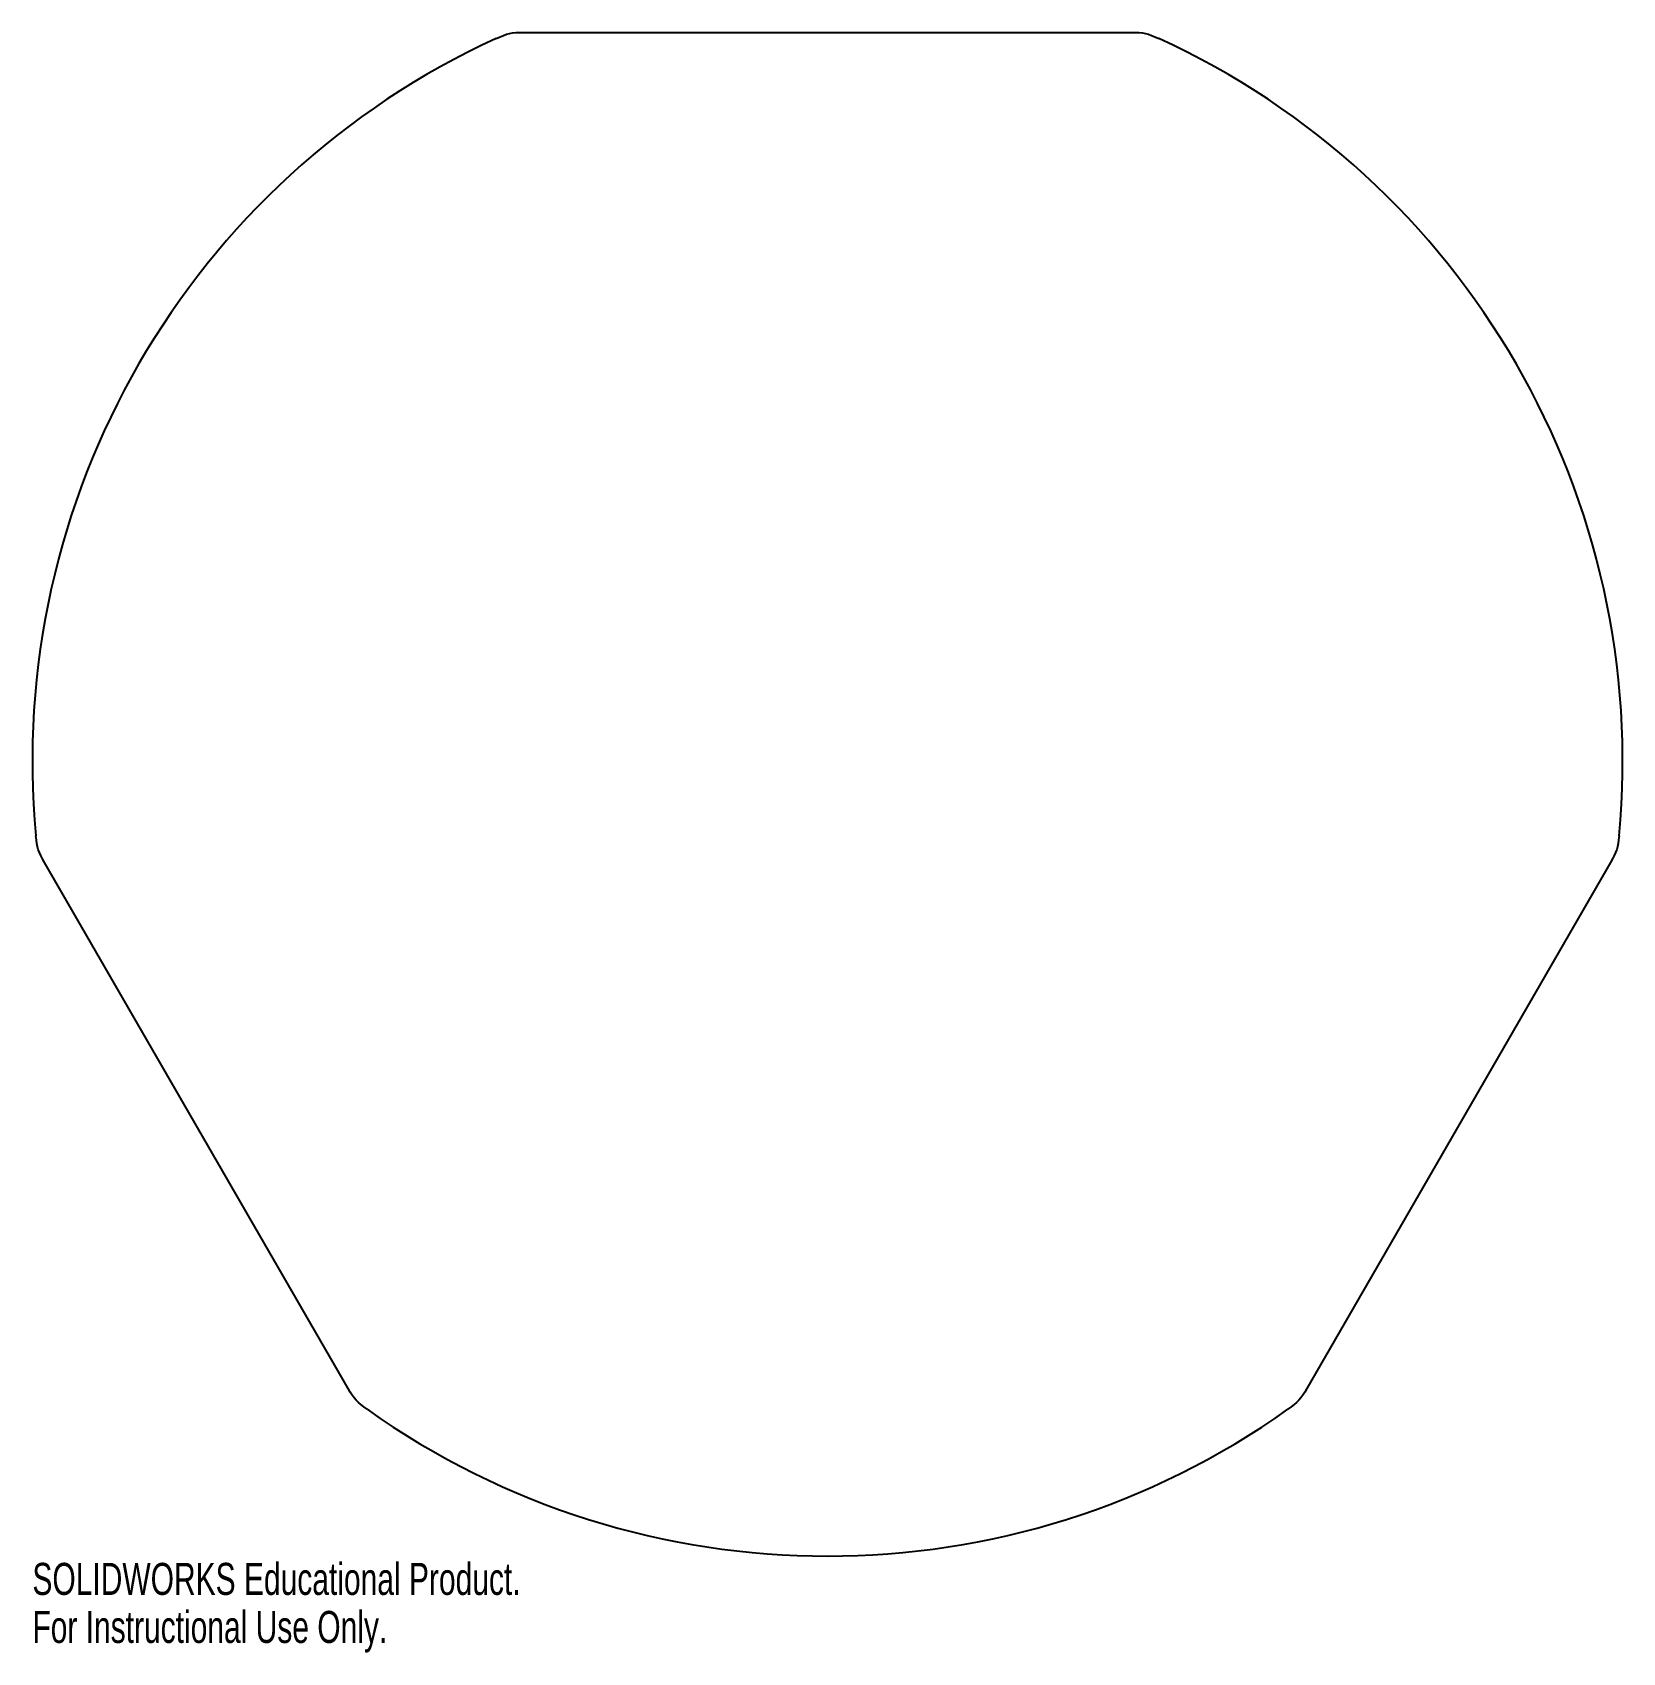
# Model space of a CAD drawing. Header units: millimetres. Extents: x -120 to 120, y -135 to 110.
import ezdxf

# ---------------------------------------------------------------- set-up
doc = ezdxf.new("R2010")
doc.units = ezdxf.units.MM
doc.styles.add('SLDTEXTSTYLE0', font='TXT', dxfattribs={"width": 0.7})

msp = doc.modelspace()

# ---------------------------------------------------------------- linework, layer by layer
at = {"color": 7, "linetype": 'Continuous', "lineweight": 25}
for p, q in [((-45.83, 110), (45.83, 110)), ((-72.35, -94.69), (-118.18, -15.31)), ((118.18, -15.31), (72.35, -94.69))]:
    msp.add_line(p, q, dxfattribs=at)
for start, end in [(114.62, 185.38), (354.62, 65.38), (234.62, 305.38)]:
    msp.add_arc((0, 0), 120, start, end, dxfattribs=at)
for points in [[(-49.99, 109.09), (-48.33, 109.85), (-47.68, 110), (-45.83, 110)], [(45.83, 110), (47.67, 110), (48.33, 109.85), (49.99, 109.09)], [(-118.18, -15.31), (-119.1, -13.71), (-119.3, -13.07), (-119.47, -11.25)], [(119.47, -11.25), (119.3, -13.07), (119.1, -13.71), (118.18, -15.31)], [(-69.48, -97.84), (-70.97, -96.78), (-71.42, -96.29), (-72.35, -94.69)], [(72.35, -94.69), (71.43, -96.29), (70.97, -96.78), (69.48, -97.84)]]:
    msp.add_open_spline(points, degree=3, dxfattribs=at)

# ---------------------------------------------------------------- texts
at = {"color": 7, "linetype": 'Continuous', "char_height": 4.8336, "attachment_point": 1, "style": 'SLDTEXTSTYLE0'}
for s, insert in [('SOLIDWORKS Educational Product.', (-120, -121.02)), ('For Instructional Use Only.', (-120, -128.27))]:
    msp.add_mtext(s, dxfattribs=dict(at, insert=insert))

doc.saveas('drawing.dxf')
